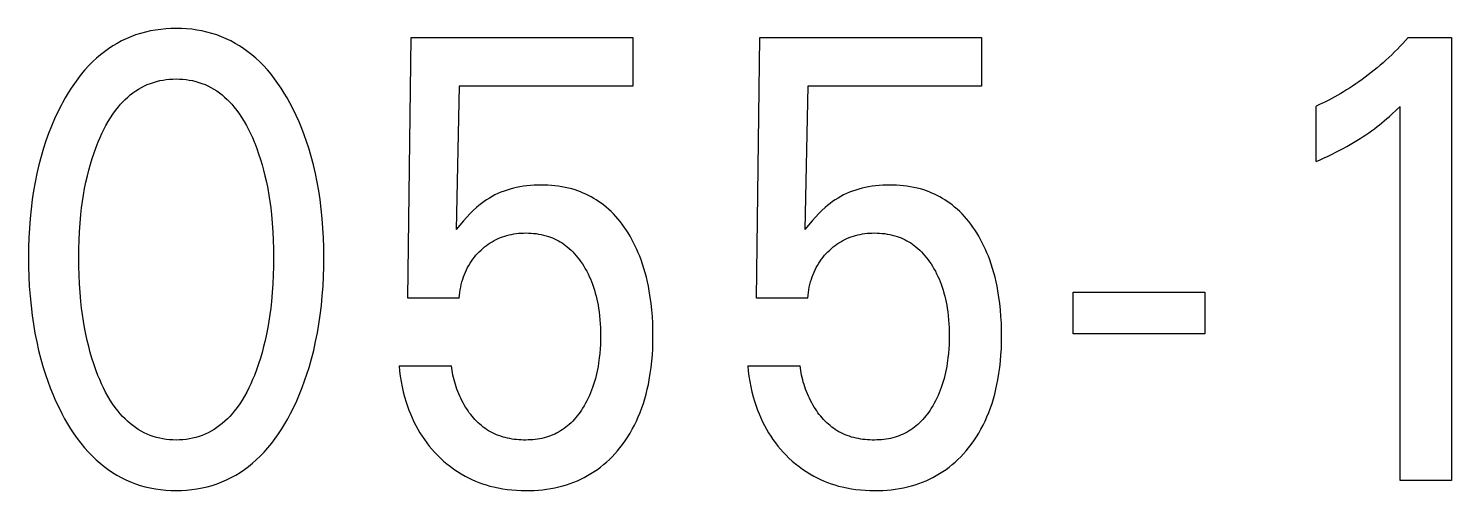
# Model space of a CAD drawing. Extents: x 0 to 420, y 0 to 297.
# Drawn here: x 166.85 to 172.28, y 190.96 to 192.73 of the extents above; entities that cross this region are included whole.
import ezdxf

# ---------------------------------------------------------------- set-up
doc = ezdxf.new("R2010")
doc.units = 0
doc.header["$LTSCALE"] = 23.1
doc.layers.add('10000_FRONT', color=7, linetype='CONTINUOUS')

msp = doc.modelspace()

# ---------------------------------------------------------------- linework, layer by layer
at = {"layer": '10000_FRONT', "color": 7, "linetype": 'CONTINUOUS'}
for p, q in [((167.2014, 192.6777), (167.1844, 192.6685)), ((167.2188, 192.6861), (167.2014, 192.6777)), ((167.2365, 192.6937), (167.2188, 192.6861)), ((167.2549, 192.7005), (167.2365, 192.6937)), ((167.2736, 192.7065), (167.2549, 192.7005)), ((167.2925, 192.7116), (167.2736, 192.7065)), ((167.3117, 192.7159), (167.2925, 192.7116)), ((167.331, 192.7193), (167.3117, 192.7159)), ((167.3505, 192.7219), (167.331, 192.7193)), ((167.3701, 192.7238), (167.3505, 192.7219)), ((167.3898, 192.7249), (167.3701, 192.7238)), ((167.4096, 192.7253), (167.3898, 192.7249)), ((167.4294, 192.7249), (167.4096, 192.7253)), ((167.4491, 192.7238), (167.4294, 192.7249)), ((167.4688, 192.722), (167.4491, 192.7238)), ((167.4883, 192.7193), (167.4688, 192.722)), ((167.5077, 192.7159), (167.4883, 192.7193)), ((167.5269, 192.7116), (167.5077, 192.7159)), ((167.5459, 192.7065), (167.5269, 192.7116)), ((167.5646, 192.7006), (167.5459, 192.7065)), ((167.5831, 192.6937), (167.5646, 192.7006)), ((167.6008, 192.6861), (167.5831, 192.6937)), ((167.6182, 192.6777), (167.6008, 192.6861)), ((167.6352, 192.6685), (167.6182, 192.6777)), ((168.2934, 191.6964), (168.3058, 192.6904)), ((168.3058, 192.6904), (169.1524, 192.6904)), ((169.1524, 192.6904), (169.1524, 192.5048)), ((169.6238, 191.6964), (169.6362, 192.6904)), ((169.6362, 192.6904), (170.4828, 192.6904)), ((170.4828, 192.6904), (170.4828, 192.5048)), ((172.1005, 192.6792), (172.0903, 192.6681)), ((172.1106, 192.6904), (172.1005, 192.6792)), ((172.1106, 192.6904), (172.2763, 192.6904)), ((172.2763, 192.6904), (172.2763, 191)), ((167.1207, 192.6246), (167.106, 192.6121)), ((167.136, 192.6366), (167.1207, 192.6246)), ((167.1517, 192.6479), (167.136, 192.6366)), ((167.1678, 192.6586), (167.1517, 192.6479)), ((167.1844, 192.6685), (167.1678, 192.6586)), ((167.6518, 192.6586), (167.6352, 192.6685)), ((167.6679, 192.6479), (167.6518, 192.6586)), ((167.6836, 192.6366), (167.6679, 192.6479)), ((167.6989, 192.6246), (167.6836, 192.6366)), ((167.7136, 192.6121), (167.6989, 192.6246)), ((172.048, 192.6252), (172.0371, 192.6149)), ((172.0588, 192.6357), (172.048, 192.6252)), ((172.0695, 192.6464), (172.0588, 192.6357)), ((172.08, 192.6572), (172.0695, 192.6464)), ((172.0903, 192.6681), (172.08, 192.6572)), ((167.0616, 192.5673), (167.0475, 192.5506)), ((167.0764, 192.5834), (167.0616, 192.5673)), ((167.0918, 192.5989), (167.0764, 192.5834)), ((167.106, 192.6121), (167.0918, 192.5989)), ((167.7278, 192.5989), (167.7136, 192.6121)), ((167.7432, 192.5834), (167.7278, 192.5989)), ((167.7579, 192.5673), (167.7432, 192.5834)), ((167.7719, 192.5506), (167.7579, 192.5673)), ((171.9811, 192.566), (171.9697, 192.5569)), ((171.9924, 192.5753), (171.9811, 192.566)), ((172.0035, 192.5847), (171.9924, 192.5753)), ((172.0148, 192.5946), (172.0035, 192.5847)), ((172.026, 192.6047), (172.0148, 192.5946)), ((172.0371, 192.6149), (172.026, 192.6047)), ((167.0212, 192.5156), (167.0089, 192.4975)), ((167.034, 192.5333), (167.0212, 192.5156)), ((167.0475, 192.5506), (167.034, 192.5333)), ((167.2881, 192.5059), (167.2995, 192.511)), ((167.2995, 192.511), (167.3111, 192.5156)), ((167.3111, 192.5156), (167.3229, 192.5196)), ((167.3229, 192.5196), (167.3349, 192.5231)), ((167.3349, 192.5231), (167.3471, 192.526)), ((167.3471, 192.526), (167.3594, 192.5284)), ((167.3594, 192.5284), (167.3719, 192.5302)), ((167.3719, 192.5302), (167.3844, 192.5315)), ((167.3844, 192.5315), (167.397, 192.5323)), ((167.397, 192.5323), (167.4096, 192.5325)), ((167.4096, 192.5325), (167.4222, 192.5323)), ((167.4222, 192.5323), (167.4347, 192.5315)), ((167.4347, 192.5315), (167.4473, 192.5302)), ((167.4473, 192.5302), (167.4597, 192.5284)), ((167.4597, 192.5284), (167.472, 192.526)), ((167.472, 192.526), (167.4842, 192.5231)), ((167.4842, 192.5231), (167.4962, 192.5196)), ((167.4962, 192.5196), (167.5081, 192.5156)), ((167.5081, 192.5156), (167.5197, 192.511)), ((167.5197, 192.511), (167.531, 192.5059)), ((167.7853, 192.5333), (167.7719, 192.5506)), ((167.7981, 192.5156), (167.7853, 192.5333)), ((167.8103, 192.4975), (167.7981, 192.5156)), ((171.911, 192.5137), (171.899, 192.5056)), ((171.923, 192.522), (171.911, 192.5137)), ((171.9349, 192.5305), (171.923, 192.522)), ((171.9466, 192.5391), (171.9349, 192.5305)), ((171.9582, 192.5479), (171.9466, 192.5391)), ((171.9697, 192.5569), (171.9582, 192.5479)), ((166.9861, 192.4601), (166.9754, 192.441)), ((166.9972, 192.479), (166.9861, 192.4601)), ((167.0089, 192.4975), (166.9972, 192.479)), ((167.2152, 192.4542), (167.2247, 192.463)), ((167.2247, 192.463), (167.2345, 192.4713)), ((167.2345, 192.4713), (167.2446, 192.4792)), ((167.2446, 192.4792), (167.255, 192.4867)), ((167.255, 192.4867), (167.2657, 192.4936)), ((167.2657, 192.4936), (167.2768, 192.5)), ((167.2768, 192.5), (167.2881, 192.5059)), ((167.531, 192.5059), (167.5424, 192.5)), ((167.5424, 192.5), (167.5534, 192.4936)), ((167.5534, 192.4936), (167.5641, 192.4867)), ((167.5641, 192.4867), (167.5746, 192.4792)), ((167.5746, 192.4792), (167.5847, 192.4713)), ((167.5847, 192.4713), (167.5945, 192.463)), ((167.5945, 192.463), (167.6039, 192.4542)), ((167.822, 192.4789), (167.8103, 192.4975)), ((167.8331, 192.4601), (167.822, 192.4789)), ((167.8437, 192.441), (167.8331, 192.4601)), ((168.4892, 192.5048), (168.4778, 191.9578)), ((169.1524, 192.5048), (168.4892, 192.5048)), ((169.8196, 192.5048), (169.8082, 191.9578)), ((170.4828, 192.5048), (169.8196, 192.5048)), ((171.8191, 192.4578), (171.8075, 192.4517)), ((171.8306, 192.4641), (171.8191, 192.4578)), ((171.842, 192.4705), (171.8306, 192.4641)), ((171.8533, 192.477), (171.842, 192.4705)), ((171.8645, 192.4837), (171.8533, 192.477)), ((171.8757, 192.4906), (171.8645, 192.4837)), ((171.8867, 192.4976), (171.8757, 192.4906)), ((171.899, 192.5056), (171.8867, 192.4976)), ((166.9581, 192.4071), (166.9455, 192.3801)), ((166.9716, 192.4337), (166.9581, 192.4071)), ((166.9754, 192.441), (166.9716, 192.4337)), ((167.1682, 192.3986), (167.1783, 192.4125)), ((167.1783, 192.4125), (167.189, 192.426)), ((167.189, 192.426), (167.1974, 192.4357)), ((167.1974, 192.4357), (167.2061, 192.4451)), ((167.2061, 192.4451), (167.2152, 192.4542)), ((167.6039, 192.4542), (167.613, 192.4451)), ((167.613, 192.4451), (167.6218, 192.4357)), ((167.6218, 192.4357), (167.6301, 192.426)), ((167.6301, 192.426), (167.6409, 192.4125)), ((167.6409, 192.4125), (167.6509, 192.3986)), ((167.8561, 192.4172), (167.8437, 192.441)), ((167.8677, 192.3931), (167.8561, 192.4172)), ((171.7722, 192.4344), (171.7603, 192.4289)), ((171.7603, 192.2169), (171.7603, 192.4289)), ((171.7841, 192.44), (171.7722, 192.4344)), ((171.7958, 192.4458), (171.7841, 192.44)), ((171.8075, 192.4517), (171.7958, 192.4458)), ((172.0491, 192.3983), (172.0649, 192.4129)), ((172.0649, 192.4129), (172.0805, 192.4277)), ((172.0805, 191), (172.0805, 192.4277)), ((166.9337, 192.3526), (166.9228, 192.3249)), ((166.9455, 192.3801), (166.9337, 192.3526)), ((167.1334, 192.3396), (167.1414, 192.3548)), ((167.1414, 192.3548), (167.1498, 192.3698)), ((167.1498, 192.3698), (167.1587, 192.3844)), ((167.1587, 192.3844), (167.1682, 192.3986)), ((167.6509, 192.3986), (167.6604, 192.3844)), ((167.6604, 192.3844), (167.6694, 192.3698)), ((167.6694, 192.3698), (167.6778, 192.3548)), ((167.6778, 192.3548), (167.6857, 192.3396)), ((167.8786, 192.3687), (167.8677, 192.3931)), ((167.8889, 192.344), (167.8786, 192.3687)), ((171.9819, 192.3426), (171.9924, 192.3506)), ((171.9924, 192.3506), (172.0016, 192.3578)), ((172.0016, 192.3578), (172.0107, 192.3651)), ((172.0107, 192.3651), (172.0197, 192.3726)), ((172.0197, 192.3726), (172.0296, 192.381)), ((172.0296, 192.381), (172.0394, 192.3896)), ((172.0394, 192.3896), (172.0491, 192.3983)), ((166.9127, 192.2969), (166.9035, 192.2685)), ((166.9228, 192.3249), (166.9127, 192.2969)), ((167.1039, 192.2716), (167.1122, 192.2928)), ((167.1122, 192.2928), (167.1189, 192.3086)), ((167.1189, 192.3086), (167.1259, 192.3242)), ((167.1259, 192.3242), (167.1334, 192.3396)), ((167.6857, 192.3396), (167.6932, 192.3242)), ((167.6932, 192.3242), (167.7003, 192.3086)), ((167.7003, 192.3086), (167.7069, 192.2928)), ((167.7069, 192.2928), (167.7092, 192.2871)), ((167.8985, 192.3191), (167.8889, 192.344)), ((167.9074, 192.2939), (167.8985, 192.3191)), ((167.9157, 192.2685), (167.9074, 192.2939)), ((171.9021, 192.2897), (171.9149, 192.2973)), ((171.9149, 192.2973), (171.9275, 192.3052)), ((171.9275, 192.3052), (171.9386, 192.3124)), ((171.9386, 192.3124), (171.9496, 192.3197)), ((171.9496, 192.3197), (171.9605, 192.3272)), ((171.9605, 192.3272), (171.9713, 192.3348)), ((171.9713, 192.3348), (171.9819, 192.3426)), ((166.9035, 192.2685), (166.894, 192.2364)), ((167.089, 192.2285), (167.0961, 192.2501)), ((167.0961, 192.2501), (167.1039, 192.2716)), ((167.7092, 192.2871), (167.7171, 192.2668)), ((167.7171, 192.2668), (167.7243, 192.2463)), ((167.7243, 192.2463), (167.7311, 192.2256)), ((167.9252, 192.2364), (167.9157, 192.2685)), ((171.7905, 192.2309), (171.8055, 192.2381)), ((171.8055, 192.2381), (171.8205, 192.2455)), ((171.8205, 192.2455), (171.8353, 192.253)), ((171.8353, 192.253), (171.8501, 192.2606)), ((171.8501, 192.2606), (171.8633, 192.2677)), ((171.8633, 192.2677), (171.8763, 192.2748)), ((171.8763, 192.2748), (171.8893, 192.2822)), ((171.8893, 192.2822), (171.9021, 192.2897)), ((166.8855, 192.2041), (166.8778, 192.1715)), ((166.894, 192.2364), (166.8855, 192.2041)), ((167.0707, 192.1628), (167.0763, 192.1848)), ((167.0763, 192.1848), (167.0824, 192.2068)), ((167.0824, 192.2068), (167.089, 192.2285)), ((167.7311, 192.2256), (167.7373, 192.2048)), ((167.7373, 192.2048), (167.7431, 192.1839)), ((167.7431, 192.1839), (167.7484, 192.1628)), ((167.9337, 192.2041), (167.9252, 192.2364)), ((167.9413, 192.1715), (167.9337, 192.2041)), ((171.7603, 192.2169), (171.7754, 192.2238)), ((171.7754, 192.2238), (171.7905, 192.2309)), ((166.8711, 192.1386), (166.8653, 192.1057)), ((166.8778, 192.1715), (166.8711, 192.1386)), ((167.0603, 192.114), (167.0652, 192.1385)), ((167.0652, 192.1385), (167.0707, 192.1628)), ((167.7484, 192.1628), (167.7539, 192.1385)), ((167.7539, 192.1385), (167.7588, 192.114)), ((167.948, 192.1386), (167.9413, 192.1715)), ((167.9538, 192.1057), (167.948, 192.1386)), ((166.8653, 192.1057), (166.8603, 192.0726)), ((167.0521, 192.0649), (167.0559, 192.0895)), ((167.0559, 192.0895), (167.0603, 192.114)), ((167.7588, 192.114), (167.7632, 192.0895)), ((167.7632, 192.0895), (167.767, 192.0649)), ((167.9588, 192.0726), (167.9538, 192.1057)), ((168.6048, 192.078), (168.5944, 192.0716)), ((168.6154, 192.084), (168.6048, 192.078)), ((168.6262, 192.0897), (168.6154, 192.084)), ((168.6375, 192.095), (168.6262, 192.0897)), ((168.6489, 192.0999), (168.6375, 192.095)), ((168.6606, 192.1044), (168.6489, 192.0999)), ((168.6724, 192.1085), (168.6606, 192.1044)), ((168.6843, 192.1121), (168.6724, 192.1085)), ((168.6963, 192.1154), (168.6843, 192.1121)), ((168.7084, 192.1182), (168.6963, 192.1154)), ((168.7216, 192.1208), (168.7084, 192.1182)), ((168.7349, 192.123), (168.7216, 192.1208)), ((168.7483, 192.1247), (168.7349, 192.123)), ((168.7617, 192.1261), (168.7483, 192.1247)), ((168.7751, 192.127), (168.7617, 192.1261)), ((168.7886, 192.1275), (168.7751, 192.127)), ((168.8021, 192.1277), (168.7886, 192.1275)), ((168.8153, 192.1275), (168.8021, 192.1277)), ((168.8284, 192.127), (168.8153, 192.1275)), ((168.8416, 192.1261), (168.8284, 192.127)), ((168.8547, 192.1249), (168.8416, 192.1261)), ((168.8677, 192.1232), (168.8547, 192.1249)), ((168.8807, 192.1212), (168.8677, 192.1232)), ((168.8936, 192.1187), (168.8807, 192.1212)), ((168.9064, 192.1158), (168.8936, 192.1187)), ((168.9191, 192.1125), (168.9064, 192.1158)), ((168.9317, 192.1087), (168.9191, 192.1125)), ((168.9422, 192.1051), (168.9317, 192.1087)), ((168.9527, 192.1012), (168.9422, 192.1051)), ((168.963, 192.0969), (168.9527, 192.1012)), ((168.9732, 192.0924), (168.963, 192.0969)), ((168.9832, 192.0875), (168.9732, 192.0924)), ((168.9931, 192.0823), (168.9832, 192.0875)), ((169.0028, 192.0767), (168.9931, 192.0823)), ((169.0124, 192.0709), (169.0028, 192.0767)), ((169.9352, 192.078), (169.9248, 192.0716)), ((169.9458, 192.084), (169.9352, 192.078)), ((169.9566, 192.0897), (169.9458, 192.084)), ((169.9679, 192.095), (169.9566, 192.0897)), ((169.9794, 192.0999), (169.9679, 192.095)), ((169.991, 192.1044), (169.9794, 192.0999)), ((170.0028, 192.1085), (169.991, 192.1044)), ((170.0147, 192.1121), (170.0028, 192.1085)), ((170.0267, 192.1154), (170.0147, 192.1121)), ((170.0388, 192.1182), (170.0267, 192.1154)), ((170.0521, 192.1208), (170.0388, 192.1182)), ((170.0653, 192.123), (170.0521, 192.1208)), ((170.0787, 192.1247), (170.0653, 192.123)), ((170.0921, 192.1261), (170.0787, 192.1247)), ((170.1056, 192.127), (170.0921, 192.1261)), ((170.119, 192.1275), (170.1056, 192.127)), ((170.1326, 192.1277), (170.119, 192.1275)), ((170.1457, 192.1275), (170.1326, 192.1277)), ((170.1589, 192.127), (170.1457, 192.1275)), ((170.172, 192.1261), (170.1589, 192.127)), ((170.1851, 192.1249), (170.172, 192.1261)), ((170.1981, 192.1232), (170.1851, 192.1249)), ((170.2111, 192.1212), (170.1981, 192.1232)), ((170.224, 192.1187), (170.2111, 192.1212)), ((170.2368, 192.1158), (170.224, 192.1187)), ((170.2495, 192.1125), (170.2368, 192.1158)), ((170.2621, 192.1087), (170.2495, 192.1125)), ((170.2726, 192.1051), (170.2621, 192.1087)), ((170.2831, 192.1012), (170.2726, 192.1051)), ((170.2934, 192.0969), (170.2831, 192.1012)), ((170.3036, 192.0924), (170.2934, 192.0969)), ((170.3137, 192.0875), (170.3036, 192.0924)), ((170.3235, 192.0823), (170.3137, 192.0875)), ((170.3333, 192.0767), (170.3235, 192.0823)), ((170.3428, 192.0709), (170.3333, 192.0767)), ((166.8557, 192.0361), (166.8521, 191.9996)), ((166.8603, 192.0726), (166.8557, 192.0361)), ((167.0459, 192.0154), (167.0487, 192.0402)), ((167.0487, 192.0402), (167.0521, 192.0649)), ((167.767, 192.0649), (167.7704, 192.0402)), ((167.7704, 192.0402), (167.7733, 192.0154)), ((167.9634, 192.0361), (167.9588, 192.0726)), ((167.967, 191.9996), (167.9634, 192.0361)), ((168.5434, 192.031), (168.5317, 192.0194)), ((168.5555, 192.0422), (168.5434, 192.031)), ((168.5648, 192.05), (168.5555, 192.0422)), ((168.5744, 192.0576), (168.5648, 192.05)), ((168.5843, 192.0647), (168.5744, 192.0576)), ((168.5944, 192.0716), (168.5843, 192.0647)), ((169.0217, 192.0648), (169.0124, 192.0709)), ((169.0309, 192.0584), (169.0217, 192.0648)), ((169.0398, 192.0517), (169.0309, 192.0584)), ((169.0498, 192.0436), (169.0398, 192.0517)), ((169.0595, 192.0351), (169.0498, 192.0436)), ((169.069, 192.0263), (169.0595, 192.0351)), ((169.0781, 192.0171), (169.069, 192.0263)), ((169.8738, 192.031), (169.8621, 192.0194)), ((169.886, 192.0422), (169.8738, 192.031)), ((169.8953, 192.05), (169.886, 192.0422)), ((169.9048, 192.0576), (169.8953, 192.05)), ((169.9147, 192.0647), (169.9048, 192.0576)), ((169.9248, 192.0716), (169.9147, 192.0647)), ((170.3521, 192.0648), (170.3428, 192.0709)), ((170.3613, 192.0584), (170.3521, 192.0648)), ((170.3702, 192.0517), (170.3613, 192.0584)), ((170.3802, 192.0436), (170.3702, 192.0517)), ((170.39, 192.0351), (170.3802, 192.0436)), ((170.3994, 192.0263), (170.39, 192.0351)), ((170.4085, 192.0171), (170.3994, 192.0263)), ((166.8521, 191.9996), (166.8493, 191.963)), ((167.0405, 191.9496), (167.0428, 191.9825)), ((167.0428, 191.9825), (167.0459, 192.0154)), ((167.7733, 192.0154), (167.7763, 191.9825)), ((167.7763, 191.9825), (167.7787, 191.9496)), ((167.9698, 191.963), (167.967, 191.9996)), ((168.4916, 191.9747), (168.4778, 191.9578)), ((168.5058, 191.9913), (168.4916, 191.9747)), ((168.5186, 192.0055), (168.5058, 191.9913)), ((168.5317, 192.0194), (168.5186, 192.0055)), ((169.0869, 192.0077), (169.0781, 192.0171)), ((169.0954, 191.998), (169.0869, 192.0077)), ((169.1036, 191.988), (169.0954, 191.998)), ((169.1115, 191.9777), (169.1036, 191.988)), ((169.1192, 191.9673), (169.1115, 191.9777)), ((169.1265, 191.9566), (169.1192, 191.9673)), ((169.8221, 191.9747), (169.8082, 191.9578)), ((169.8362, 191.9913), (169.8221, 191.9747)), ((169.849, 192.0055), (169.8362, 191.9913)), ((169.8621, 192.0194), (169.849, 192.0055)), ((170.4173, 192.0077), (170.4085, 192.0171)), ((170.4258, 191.998), (170.4173, 192.0077)), ((170.434, 191.988), (170.4258, 191.998)), ((170.442, 191.9777), (170.434, 191.988)), ((170.4496, 191.9673), (170.442, 191.9777)), ((170.4569, 191.9566), (170.4496, 191.9673)), ((166.8474, 191.9264), (166.8463, 191.8897)), ((166.8493, 191.963), (166.8474, 191.9264)), ((167.0379, 191.8836), (167.0388, 191.9166)), ((167.0388, 191.9166), (167.0405, 191.9496)), ((167.7787, 191.9496), (167.7803, 191.9166)), ((167.7803, 191.9166), (167.7812, 191.8836)), ((167.9717, 191.9264), (167.9698, 191.963)), ((167.9728, 191.8897), (167.9717, 191.9264)), ((168.6153, 191.9113), (168.623, 191.9157)), ((168.623, 191.9157), (168.6308, 191.9197)), ((168.6308, 191.9197), (168.6387, 191.9234)), ((168.6387, 191.9234), (168.6467, 191.9268)), ((168.6467, 191.9268), (168.6549, 191.9299)), ((168.6549, 191.9299), (168.6632, 191.9327)), ((168.6632, 191.9327), (168.6715, 191.9352)), ((168.6715, 191.9352), (168.68, 191.9373)), ((168.68, 191.9373), (168.689, 191.9393)), ((168.689, 191.9393), (168.6981, 191.941)), ((168.6981, 191.941), (168.7072, 191.9423)), ((168.7072, 191.9423), (168.7164, 191.9433)), ((168.7164, 191.9433), (168.7256, 191.944)), ((168.7256, 191.944), (168.7349, 191.9444)), ((168.7349, 191.9444), (168.7441, 191.9446)), ((168.7441, 191.9446), (168.7538, 191.9444)), ((168.7538, 191.9444), (168.7636, 191.944)), ((168.7636, 191.944), (168.7733, 191.9432)), ((168.7733, 191.9432), (168.7829, 191.9422)), ((168.7829, 191.9422), (168.7926, 191.9407)), ((168.7926, 191.9407), (168.8021, 191.939)), ((168.8021, 191.939), (168.8116, 191.9368)), ((168.8116, 191.9368), (168.821, 191.9343)), ((168.821, 191.9343), (168.8302, 191.9315)), ((168.8302, 191.9315), (168.838, 191.9287)), ((168.838, 191.9287), (168.8456, 191.9257)), ((168.8456, 191.9257), (168.8532, 191.9224)), ((168.8532, 191.9224), (168.8606, 191.9188)), ((168.8606, 191.9188), (168.8679, 191.915)), ((168.8679, 191.915), (168.8751, 191.9109)), ((169.1342, 191.9447), (169.1265, 191.9566)), ((169.1415, 191.9325), (169.1342, 191.9447)), ((169.1485, 191.9201), (169.1415, 191.9325)), ((169.1552, 191.9076), (169.1485, 191.9201)), ((169.9458, 191.9113), (169.9534, 191.9157)), ((169.9534, 191.9157), (169.9612, 191.9197)), ((169.9612, 191.9197), (169.9691, 191.9234)), ((169.9691, 191.9234), (169.9771, 191.9268)), ((169.9771, 191.9268), (169.9853, 191.9299)), ((169.9853, 191.9299), (169.9936, 191.9327)), ((169.9936, 191.9327), (170.002, 191.9352)), ((170.002, 191.9352), (170.0104, 191.9373)), ((170.0104, 191.9373), (170.0194, 191.9393)), ((170.0194, 191.9393), (170.0285, 191.941)), ((170.0285, 191.941), (170.0376, 191.9423)), ((170.0376, 191.9423), (170.0468, 191.9433)), ((170.0468, 191.9433), (170.056, 191.944)), ((170.056, 191.944), (170.0653, 191.9444)), ((170.0653, 191.9444), (170.0745, 191.9446)), ((170.0745, 191.9446), (170.0843, 191.9444)), ((170.0843, 191.9444), (170.094, 191.944)), ((170.094, 191.944), (170.1037, 191.9432)), ((170.1037, 191.9432), (170.1133, 191.9422)), ((170.1133, 191.9422), (170.123, 191.9407)), ((170.123, 191.9407), (170.1325, 191.939)), ((170.1325, 191.939), (170.142, 191.9368)), ((170.142, 191.9368), (170.1514, 191.9343)), ((170.1514, 191.9343), (170.1606, 191.9315)), ((170.1606, 191.9315), (170.1684, 191.9287)), ((170.1684, 191.9287), (170.1761, 191.9257)), ((170.1761, 191.9257), (170.1836, 191.9224)), ((170.1836, 191.9224), (170.191, 191.9188)), ((170.191, 191.9188), (170.1983, 191.915)), ((170.1983, 191.915), (170.2055, 191.9109)), ((170.4646, 191.9447), (170.4569, 191.9566)), ((170.4719, 191.9325), (170.4646, 191.9447)), ((170.4789, 191.9201), (170.4719, 191.9325)), ((170.4856, 191.9076), (170.4789, 191.9201)), ((166.8463, 191.8897), (166.8459, 191.853)), ((167.0376, 191.8506), (167.0379, 191.8836)), ((167.7812, 191.8836), (167.7815, 191.8506)), ((167.9732, 191.853), (167.9728, 191.8897)), ((168.5475, 191.8521), (168.5535, 191.8593)), ((168.5535, 191.8593), (168.5598, 191.8662)), ((168.5598, 191.8662), (168.5664, 191.873)), ((168.5664, 191.873), (168.5732, 191.8795)), ((168.5732, 191.8795), (168.5797, 191.8854)), ((168.5797, 191.8854), (168.5865, 191.8911)), ((168.5865, 191.8911), (168.5934, 191.8965)), ((168.5934, 191.8965), (168.6005, 191.9017)), ((168.6005, 191.9017), (168.6079, 191.9067)), ((168.6079, 191.9067), (168.6153, 191.9113)), ((168.8751, 191.9109), (168.8821, 191.9066)), ((168.8821, 191.9066), (168.8889, 191.902)), ((168.8889, 191.902), (168.8956, 191.8972)), ((168.8956, 191.8972), (168.9021, 191.8921)), ((168.9021, 191.8921), (168.9095, 191.8858)), ((168.9095, 191.8858), (168.9166, 191.8792)), ((168.9166, 191.8792), (168.9235, 191.8724)), ((168.9235, 191.8724), (168.9302, 191.8653)), ((168.9302, 191.8653), (168.9365, 191.8579)), ((168.9365, 191.8579), (168.9427, 191.8503)), ((169.1615, 191.8948), (169.1552, 191.9076)), ((169.1674, 191.8819), (169.1615, 191.8948)), ((169.1731, 191.8689), (169.1674, 191.8819)), ((169.1784, 191.8557), (169.1731, 191.8689)), ((169.8779, 191.8521), (169.884, 191.8593)), ((169.884, 191.8593), (169.8902, 191.8662)), ((169.8902, 191.8662), (169.8968, 191.873)), ((169.8968, 191.873), (169.9036, 191.8795)), ((169.9036, 191.8795), (169.9101, 191.8854)), ((169.9101, 191.8854), (169.9169, 191.8911)), ((169.9169, 191.8911), (169.9238, 191.8965)), ((169.9238, 191.8965), (169.931, 191.9017)), ((169.931, 191.9017), (169.9383, 191.9067)), ((169.9383, 191.9067), (169.9458, 191.9113)), ((170.2055, 191.9109), (170.2125, 191.9066)), ((170.2125, 191.9066), (170.2193, 191.902)), ((170.2193, 191.902), (170.226, 191.8972)), ((170.226, 191.8972), (170.2325, 191.8921)), ((170.2325, 191.8921), (170.2399, 191.8858)), ((170.2399, 191.8858), (170.2471, 191.8792)), ((170.2471, 191.8792), (170.2539, 191.8724)), ((170.2539, 191.8724), (170.2606, 191.8653)), ((170.2606, 191.8653), (170.267, 191.8579)), ((170.267, 191.8579), (170.2731, 191.8503)), ((170.4919, 191.8948), (170.4856, 191.9076)), ((170.4979, 191.8819), (170.4919, 191.8948)), ((170.5035, 191.8689), (170.4979, 191.8819)), ((170.5088, 191.8557), (170.5035, 191.8689)), ((166.8459, 191.853), (166.8462, 191.8157)), ((166.8462, 191.8157), (166.8473, 191.7784)), ((167.0379, 191.8171), (167.0376, 191.8506)), ((167.0388, 191.7836), (167.0379, 191.8171)), ((167.7813, 191.8171), (167.7803, 191.7836)), ((167.7815, 191.8506), (167.7813, 191.8171)), ((167.9718, 191.7786), (167.9729, 191.8158)), ((167.9729, 191.8158), (167.9732, 191.853)), ((168.5133, 191.7952), (168.5172, 191.804)), ((168.5172, 191.804), (168.5215, 191.8125)), ((168.5215, 191.8125), (168.5262, 191.821)), ((168.5262, 191.821), (168.5311, 191.8292)), ((168.5311, 191.8292), (168.5363, 191.837)), ((168.5363, 191.837), (168.5418, 191.8446)), ((168.5418, 191.8446), (168.5475, 191.8521)), ((168.9427, 191.8503), (168.9486, 191.8426)), ((168.9486, 191.8426), (168.9542, 191.8346)), ((168.9542, 191.8346), (168.9596, 191.8265)), ((168.9596, 191.8265), (168.9654, 191.8173)), ((168.9654, 191.8173), (168.9709, 191.808)), ((168.9709, 191.808), (168.9762, 191.7984)), ((169.1834, 191.8424), (169.1784, 191.8557)), ((169.1892, 191.8259), (169.1834, 191.8424)), ((169.1945, 191.8093), (169.1892, 191.8259)), ((169.1994, 191.7925), (169.1945, 191.8093)), ((169.8437, 191.7952), (169.8477, 191.804)), ((169.8477, 191.804), (169.852, 191.8125)), ((169.852, 191.8125), (169.8566, 191.821)), ((169.8566, 191.821), (169.8615, 191.8292)), ((169.8615, 191.8292), (169.8667, 191.837)), ((169.8667, 191.837), (169.8722, 191.8446)), ((169.8722, 191.8446), (169.8779, 191.8521)), ((170.2731, 191.8503), (170.279, 191.8426)), ((170.279, 191.8426), (170.2846, 191.8346)), ((170.2846, 191.8346), (170.29, 191.8265)), ((170.29, 191.8265), (170.2958, 191.8173)), ((170.2958, 191.8173), (170.3013, 191.808)), ((170.3013, 191.808), (170.3066, 191.7984)), ((170.5139, 191.8424), (170.5088, 191.8557)), ((170.5196, 191.8259), (170.5139, 191.8424)), ((170.5249, 191.8093), (170.5196, 191.8259)), ((170.5298, 191.7925), (170.5249, 191.8093)), ((166.8473, 191.7784), (166.8492, 191.7411)), ((167.0404, 191.7502), (167.0388, 191.7836)), ((167.0427, 191.7168), (167.0404, 191.7502)), ((167.7787, 191.7502), (167.7764, 191.7168)), ((167.7803, 191.7836), (167.7787, 191.7502)), ((167.9699, 191.7414), (167.9718, 191.7786)), ((168.4975, 191.7479), (168.5002, 191.7581)), ((168.5002, 191.7581), (168.5032, 191.7681)), ((168.5032, 191.7681), (168.5062, 191.7773)), ((168.5062, 191.7773), (168.5096, 191.7863)), ((168.5096, 191.7863), (168.5133, 191.7952)), ((168.9762, 191.7984), (168.9811, 191.7888)), ((168.9811, 191.7888), (168.9858, 191.779)), ((168.9858, 191.779), (168.9902, 191.7691)), ((168.9902, 191.7691), (168.9943, 191.7591)), ((168.9943, 191.7591), (168.9982, 191.749)), ((168.9982, 191.749), (169.0021, 191.7379)), ((169.2038, 191.7756), (169.1994, 191.7925)), ((169.2079, 191.7586), (169.2038, 191.7756)), ((169.2115, 191.7415), (169.2079, 191.7586)), ((169.8279, 191.7479), (169.8306, 191.7581)), ((169.8306, 191.7581), (169.8336, 191.7681)), ((169.8336, 191.7681), (169.8366, 191.7773)), ((169.8366, 191.7773), (169.84, 191.7863)), ((169.84, 191.7863), (169.8437, 191.7952)), ((170.3066, 191.7984), (170.3115, 191.7888)), ((170.3115, 191.7888), (170.3162, 191.779)), ((170.3162, 191.779), (170.3206, 191.7691)), ((170.3206, 191.7691), (170.3247, 191.7591)), ((170.3247, 191.7591), (170.3286, 191.749)), ((170.3286, 191.749), (170.3325, 191.7379)), ((170.5342, 191.7756), (170.5298, 191.7925)), ((170.5383, 191.7586), (170.5342, 191.7756)), ((170.5419, 191.7415), (170.5383, 191.7586)), ((166.8492, 191.7411), (166.852, 191.7039)), ((166.852, 191.7039), (166.8556, 191.6668)), ((167.0458, 191.6834), (167.0427, 191.7168)), ((167.7764, 191.7168), (167.7734, 191.6834)), ((167.9636, 191.6672), (167.9672, 191.7043)), ((167.9672, 191.7043), (167.9699, 191.7414)), ((168.4892, 191.6964), (168.2934, 191.6964)), ((168.4892, 191.6964), (168.4902, 191.7067)), ((168.4902, 191.7067), (168.4916, 191.7171)), ((168.4916, 191.7171), (168.4932, 191.7274)), ((168.4932, 191.7274), (168.4952, 191.7377)), ((168.4952, 191.7377), (168.4975, 191.7479)), ((169.0021, 191.7379), (169.0057, 191.7267)), ((169.0057, 191.7267), (169.009, 191.7154)), ((169.009, 191.7154), (169.012, 191.704)), ((169.012, 191.704), (169.0147, 191.6925)), ((169.2147, 191.7243), (169.2115, 191.7415)), ((169.2176, 191.7071), (169.2147, 191.7243)), ((169.222, 191.676), (169.2176, 191.7071)), ((169.8196, 191.6964), (169.6238, 191.6964)), ((169.8196, 191.6964), (169.8207, 191.7067)), ((169.8207, 191.7067), (169.822, 191.7171)), ((169.822, 191.7171), (169.8236, 191.7274)), ((169.8236, 191.7274), (169.8256, 191.7377)), ((169.8256, 191.7377), (169.8279, 191.7479)), ((170.3325, 191.7379), (170.3361, 191.7267)), ((170.3361, 191.7267), (170.3394, 191.7154)), ((170.3394, 191.7154), (170.3424, 191.704)), ((170.3424, 191.704), (170.3451, 191.6925)), ((170.5452, 191.7243), (170.5419, 191.7415)), ((170.548, 191.7071), (170.5452, 191.7243)), ((170.5524, 191.676), (170.548, 191.7071)), ((170.832, 191.559), (170.832, 191.7193)), ((170.832, 191.7193), (171.3355, 191.7193)), ((171.3355, 191.7193), (171.3355, 191.559)), ((166.8556, 191.6668), (166.8601, 191.6297)), ((167.0486, 191.6582), (167.0458, 191.6834)), ((167.0519, 191.6331), (167.0486, 191.6582)), ((167.7705, 191.6582), (167.7672, 191.6331)), ((167.7734, 191.6834), (167.7705, 191.6582)), ((167.9591, 191.6303), (167.9636, 191.6672)), ((169.0147, 191.6925), (169.0172, 191.681)), ((169.0172, 191.681), (169.0194, 191.6694)), ((169.0194, 191.6694), (169.0213, 191.6578)), ((169.0213, 191.6578), (169.0235, 191.643)), ((169.0235, 191.643), (169.0253, 191.628)), ((169.2246, 191.651), (169.222, 191.676)), ((169.2266, 191.626), (169.2246, 191.651)), ((170.3451, 191.6925), (170.3476, 191.681)), ((170.3476, 191.681), (170.3498, 191.6694)), ((170.3498, 191.6694), (170.3518, 191.6578)), ((170.3518, 191.6578), (170.3539, 191.643)), ((170.3539, 191.643), (170.3557, 191.628)), ((170.555, 191.651), (170.5524, 191.676)), ((170.557, 191.626), (170.555, 191.651)), ((166.8601, 191.6297), (166.865, 191.5961)), ((166.865, 191.5961), (166.8707, 191.5626)), ((167.0557, 191.6081), (167.0519, 191.6331)), ((167.06, 191.5832), (167.0557, 191.6081)), ((167.7634, 191.6081), (167.7591, 191.5832)), ((167.7672, 191.6331), (167.7634, 191.6081)), ((167.9484, 191.5631), (167.9541, 191.5966)), ((167.9541, 191.5966), (167.9591, 191.6303)), ((169.0253, 191.628), (169.0267, 191.6131)), ((169.0267, 191.6131), (169.0277, 191.5981)), ((169.0277, 191.5981), (169.0285, 191.5831)), ((169.228, 191.6009), (169.2266, 191.626)), ((169.2288, 191.5757), (169.228, 191.6009)), ((170.3557, 191.628), (170.3571, 191.6131)), ((170.3571, 191.6131), (170.3581, 191.5981)), ((170.3581, 191.5981), (170.3589, 191.5831)), ((170.5584, 191.6009), (170.557, 191.626)), ((170.5592, 191.5757), (170.5584, 191.6009)), ((166.8707, 191.5626), (166.8773, 191.5292)), ((167.0649, 191.5583), (167.06, 191.5832)), ((167.0703, 191.5336), (167.0649, 191.5583)), ((167.0757, 191.5112), (167.0703, 191.5336)), ((167.7488, 191.5336), (167.7434, 191.5112)), ((167.7543, 191.5583), (167.7488, 191.5336)), ((167.7591, 191.5832), (167.7543, 191.5583)), ((167.9418, 191.5298), (167.9484, 191.5631)), ((169.0289, 191.536), (169.0284, 191.5191)), ((169.0285, 191.5831), (169.0289, 191.568)), ((169.0289, 191.568), (169.0291, 191.553)), ((169.0291, 191.553), (169.0289, 191.536)), ((169.229, 191.5506), (169.2288, 191.5757)), ((169.2288, 191.5267), (169.229, 191.5506)), ((170.3593, 191.536), (170.3588, 191.5191)), ((170.3589, 191.5831), (170.3593, 191.568)), ((170.3593, 191.568), (170.3595, 191.553)), ((170.3595, 191.553), (170.3593, 191.536)), ((170.5594, 191.5506), (170.5592, 191.5757)), ((170.5592, 191.5267), (170.5594, 191.5506)), ((171.3355, 191.559), (170.832, 191.559)), ((166.8773, 191.5292), (166.8848, 191.4961)), ((166.8848, 191.4961), (166.8932, 191.4632)), ((167.0817, 191.4888), (167.0757, 191.5112)), ((167.0882, 191.4667), (167.0817, 191.4888)), ((167.7374, 191.4888), (167.7309, 191.4667)), ((167.7434, 191.5112), (167.7374, 191.4888)), ((167.9259, 191.4637), (167.9343, 191.4966)), ((167.9343, 191.4966), (167.9418, 191.5298)), ((169.0261, 191.4852), (169.0243, 191.4683)), ((169.0274, 191.5021), (169.0261, 191.4852)), ((169.0284, 191.5191), (169.0274, 191.5021)), ((169.2247, 191.4552), (169.2266, 191.479)), ((169.2266, 191.479), (169.228, 191.5029)), ((169.228, 191.5029), (169.2288, 191.5267)), ((170.3565, 191.4852), (170.3547, 191.4683)), ((170.3578, 191.5021), (170.3565, 191.4852)), ((170.3588, 191.5191), (170.3578, 191.5021)), ((170.5551, 191.4552), (170.557, 191.479)), ((170.557, 191.479), (170.5584, 191.5029)), ((170.5584, 191.5029), (170.5592, 191.5267)), ((166.8932, 191.4632), (166.9025, 191.4305)), ((166.9025, 191.4305), (166.9107, 191.4048)), ((167.0953, 191.4447), (167.0882, 191.4667)), ((167.1029, 191.4228), (167.0953, 191.4447)), ((167.1112, 191.4012), (167.1029, 191.4228)), ((167.7162, 191.4228), (167.708, 191.4012)), ((167.7238, 191.4447), (167.7162, 191.4228)), ((167.7309, 191.4667), (167.7238, 191.4447)), ((167.9084, 191.4052), (167.9166, 191.4311)), ((167.9166, 191.4311), (167.9259, 191.4637)), ((168.2602, 191.4373), (168.2623, 191.4174)), ((168.2602, 191.4373), (168.4602, 191.4373)), ((168.4612, 191.4287), (168.4602, 191.4373)), ((168.4625, 191.4199), (168.4612, 191.4287)), ((169.0174, 191.4238), (169.0149, 191.4121)), ((169.0195, 191.4355), (169.0174, 191.4238)), ((169.0215, 191.4473), (169.0195, 191.4355)), ((169.0243, 191.4683), (169.0215, 191.4473)), ((169.2189, 191.4079), (169.2221, 191.4315)), ((169.2221, 191.4315), (169.2247, 191.4552)), ((169.5907, 191.4373), (169.5927, 191.4174)), ((169.5907, 191.4373), (169.7906, 191.4373)), ((169.7917, 191.4287), (169.7906, 191.4373)), ((169.7929, 191.4199), (169.7917, 191.4287)), ((170.3478, 191.4238), (170.3453, 191.4121)), ((170.3499, 191.4355), (170.3478, 191.4238)), ((170.3519, 191.4473), (170.3499, 191.4355)), ((170.3547, 191.4683), (170.3519, 191.4473)), ((170.5493, 191.4079), (170.5525, 191.4315)), ((170.5525, 191.4315), (170.5551, 191.4552)), ((166.9107, 191.4048), (166.9194, 191.3792)), ((166.9194, 191.3792), (166.9289, 191.3539)), ((167.1178, 191.385), (167.1112, 191.4012)), ((167.1248, 191.3689), (167.1178, 191.385)), ((167.1323, 191.353), (167.1248, 191.3689)), ((167.6943, 191.3689), (167.6868, 191.353)), ((167.7013, 191.385), (167.6943, 191.3689)), ((167.708, 191.4012), (167.7013, 191.385)), ((167.8903, 191.3543), (167.8997, 191.3796)), ((167.8997, 191.3796), (167.9084, 191.4052)), ((168.2623, 191.4174), (168.2649, 191.3975)), ((168.2649, 191.3975), (168.2681, 191.3777)), ((168.2681, 191.3777), (168.2718, 191.3579)), ((168.464, 191.4111), (168.4625, 191.4199)), ((168.4657, 191.4022), (168.464, 191.4111)), ((168.4677, 191.3933), (168.4657, 191.4022)), ((168.4699, 191.3843), (168.4677, 191.3933)), ((168.4723, 191.3754), (168.4699, 191.3843)), ((168.475, 191.3664), (168.4723, 191.3754)), ((169.006, 191.3775), (169.0025, 191.3662)), ((169.0093, 191.389), (169.006, 191.3775)), ((169.0122, 191.4005), (169.0093, 191.389)), ((169.0149, 191.4121), (169.0122, 191.4005)), ((169.2114, 191.3661), (169.215, 191.3843)), ((169.215, 191.3843), (169.2189, 191.4079)), ((169.5927, 191.4174), (169.5953, 191.3975)), ((169.5953, 191.3975), (169.5985, 191.3777)), ((169.5985, 191.3777), (169.6022, 191.3579)), ((169.7944, 191.4111), (169.7929, 191.4199)), ((169.7961, 191.4022), (169.7944, 191.4111)), ((169.7981, 191.3933), (169.7961, 191.4022)), ((169.8003, 191.3843), (169.7981, 191.3933)), ((169.8027, 191.3754), (169.8003, 191.3843)), ((169.8054, 191.3664), (169.8027, 191.3754)), ((170.3364, 191.3775), (170.3329, 191.3662)), ((170.3397, 191.389), (170.3364, 191.3775)), ((170.3427, 191.4005), (170.3397, 191.389)), ((170.3453, 191.4121), (170.3427, 191.4005)), ((170.5418, 191.3661), (170.5454, 191.3843)), ((170.5454, 191.3843), (170.5493, 191.4079)), ((166.9289, 191.3539), (166.9389, 191.3289)), ((166.9389, 191.3289), (166.9497, 191.3041)), ((167.1402, 191.3374), (167.1323, 191.353)), ((167.1487, 191.322), (167.1402, 191.3374)), ((167.1576, 191.3069), (167.1487, 191.322)), ((167.6705, 191.322), (167.6615, 191.3069)), ((167.6789, 191.3374), (167.6705, 191.322)), ((167.6868, 191.353), (167.6789, 191.3374)), ((167.8694, 191.3043), (167.8802, 191.3291)), ((167.8802, 191.3291), (167.8903, 191.3543)), ((168.2718, 191.3579), (168.2762, 191.3381)), ((168.2762, 191.3381), (168.2813, 191.3186)), ((168.2813, 191.3186), (168.287, 191.2992)), ((168.4778, 191.3575), (168.475, 191.3664)), ((168.4809, 191.3486), (168.4778, 191.3575)), ((168.4843, 191.3397), (168.4809, 191.3486)), ((168.4878, 191.3309), (168.4843, 191.3397)), ((168.4916, 191.3222), (168.4878, 191.3309)), ((168.4956, 191.3135), (168.4916, 191.3222)), ((168.9819, 191.3144), (168.977, 191.3045)), ((168.9865, 191.3243), (168.9819, 191.3144)), ((168.9908, 191.3344), (168.9865, 191.3243)), ((168.9949, 191.3446), (168.9908, 191.3344)), ((168.9987, 191.3549), (168.9949, 191.3446)), ((169.0025, 191.3662), (168.9987, 191.3549)), ((169.198, 191.312), (169.2029, 191.3299)), ((169.2029, 191.3299), (169.2074, 191.348)), ((169.2074, 191.348), (169.2114, 191.3661)), ((169.6022, 191.3579), (169.6067, 191.3381)), ((169.6067, 191.3381), (169.6117, 191.3186)), ((169.6117, 191.3186), (169.6174, 191.2992)), ((169.8082, 191.3575), (169.8054, 191.3664)), ((169.8114, 191.3486), (169.8082, 191.3575)), ((169.8147, 191.3397), (169.8114, 191.3486)), ((169.8182, 191.3309), (169.8147, 191.3397)), ((169.822, 191.3222), (169.8182, 191.3309)), ((169.826, 191.3135), (169.822, 191.3222)), ((170.3123, 191.3144), (170.3074, 191.3045)), ((170.3169, 191.3243), (170.3123, 191.3144)), ((170.3212, 191.3344), (170.3169, 191.3243)), ((170.3253, 191.3446), (170.3212, 191.3344)), ((170.3291, 191.3549), (170.3253, 191.3446)), ((170.3329, 191.3662), (170.3291, 191.3549)), ((170.5284, 191.312), (170.5333, 191.3299)), ((170.5333, 191.3299), (170.5378, 191.348)), ((170.5378, 191.348), (170.5418, 191.3661)), ((166.9497, 191.3041), (166.9612, 191.2796)), ((166.9612, 191.2796), (166.9733, 191.2554)), ((167.1672, 191.2922), (167.1576, 191.3069)), ((167.1773, 191.2779), (167.1672, 191.2922)), ((167.1881, 191.264), (167.1773, 191.2779)), ((167.1964, 191.254), (167.1881, 191.264)), ((167.6311, 191.264), (167.6227, 191.254)), ((167.6418, 191.2779), (167.6311, 191.264)), ((167.652, 191.2922), (167.6418, 191.2779)), ((167.6615, 191.3069), (167.652, 191.2922)), ((167.8458, 191.2554), (167.858, 191.2797)), ((167.858, 191.2797), (167.8694, 191.3043)), ((168.287, 191.2992), (168.292, 191.2839)), ((168.292, 191.2839), (168.2974, 191.2687)), ((168.2974, 191.2687), (168.3033, 191.2537)), ((168.4999, 191.305), (168.4956, 191.3135)), ((168.5043, 191.2965), (168.4999, 191.305)), ((168.509, 191.2882), (168.5043, 191.2965)), ((168.5139, 191.2801), (168.509, 191.2882)), ((168.5185, 191.2728), (168.5139, 191.2801)), ((168.5233, 191.2657), (168.5185, 191.2728)), ((168.5282, 191.2587), (168.5233, 191.2657)), ((168.9508, 191.261), (168.9456, 191.2538)), ((168.9558, 191.2684), (168.9508, 191.261)), ((168.9607, 191.2759), (168.9558, 191.2684)), ((168.9664, 191.2853), (168.9607, 191.2759)), ((168.9718, 191.2949), (168.9664, 191.2853)), ((168.977, 191.3045), (168.9718, 191.2949)), ((169.1799, 191.2593), (169.1865, 191.2767)), ((169.1865, 191.2767), (169.1925, 191.2943)), ((169.1925, 191.2943), (169.198, 191.312)), ((169.6174, 191.2992), (169.6224, 191.2839)), ((169.6224, 191.2839), (169.6278, 191.2687)), ((169.6278, 191.2687), (169.6337, 191.2537)), ((169.8303, 191.305), (169.826, 191.3135)), ((169.8347, 191.2965), (169.8303, 191.305)), ((169.8394, 191.2882), (169.8347, 191.2965)), ((169.8443, 191.2801), (169.8394, 191.2882)), ((169.8489, 191.2728), (169.8443, 191.2801)), ((169.8537, 191.2657), (169.8489, 191.2728)), ((169.8586, 191.2587), (169.8537, 191.2657)), ((170.2812, 191.261), (170.276, 191.2538)), ((170.2862, 191.2684), (170.2812, 191.261)), ((170.2911, 191.2759), (170.2862, 191.2684)), ((170.2968, 191.2853), (170.2911, 191.2759)), ((170.3022, 191.2949), (170.2968, 191.2853)), ((170.3074, 191.3045), (170.3022, 191.2949)), ((170.5103, 191.2593), (170.5169, 191.2767)), ((170.5169, 191.2767), (170.5229, 191.2943)), ((170.5229, 191.2943), (170.5284, 191.312)), ((166.9733, 191.2554), (166.984, 191.2357)), ((166.984, 191.2357), (166.9951, 191.2163)), ((166.9951, 191.2163), (167.0068, 191.1971)), ((167.2052, 191.2443), (167.1964, 191.254)), ((167.2143, 191.235), (167.2052, 191.2443)), ((167.2238, 191.226), (167.2143, 191.235)), ((167.2336, 191.2174), (167.2238, 191.226)), ((167.2437, 191.2092), (167.2336, 191.2174)), ((167.2542, 191.2015), (167.2437, 191.2092)), ((167.5754, 191.2092), (167.565, 191.2015)), ((167.5856, 191.2174), (167.5754, 191.2092)), ((167.5954, 191.226), (167.5856, 191.2174)), ((167.6048, 191.235), (167.5954, 191.226)), ((167.6139, 191.2443), (167.6048, 191.235)), ((167.6227, 191.254), (167.6139, 191.2443)), ((167.8125, 191.1971), (167.8241, 191.2163)), ((167.8241, 191.2163), (167.8352, 191.2357)), ((167.8352, 191.2357), (167.8458, 191.2554)), ((168.3033, 191.2537), (168.3096, 191.2389)), ((168.3096, 191.2389), (168.3164, 191.2243)), ((168.3164, 191.2243), (168.3236, 191.2099)), ((168.3236, 191.2099), (168.3313, 191.1958)), ((168.5334, 191.2519), (168.5282, 191.2587)), ((168.5387, 191.2452), (168.5334, 191.2519)), ((168.5442, 191.2387), (168.5387, 191.2452)), ((168.5498, 191.2324), (168.5442, 191.2387)), ((168.5557, 191.2263), (168.5498, 191.2324)), ((168.5617, 191.2204), (168.5557, 191.2263)), ((168.5679, 191.2147), (168.5617, 191.2204)), ((168.5742, 191.2092), (168.5679, 191.2147)), ((168.5807, 191.204), (168.5742, 191.2092)), ((168.903, 191.2083), (168.8965, 191.2031)), ((168.9097, 191.2141), (168.903, 191.2083)), ((168.9163, 191.2202), (168.9097, 191.2141)), ((168.9226, 191.2265), (168.9163, 191.2202)), ((168.9286, 191.2331), (168.9226, 191.2265)), ((168.9345, 191.2398), (168.9286, 191.2331)), ((168.9401, 191.2467), (168.9345, 191.2398)), ((168.9456, 191.2538), (168.9401, 191.2467)), ((169.1502, 191.1958), (169.1582, 191.211)), ((169.1582, 191.211), (169.1658, 191.2265)), ((169.1658, 191.2265), (169.1729, 191.2422)), ((169.1729, 191.2422), (169.1799, 191.2593)), ((169.6337, 191.2537), (169.64, 191.2389)), ((169.64, 191.2389), (169.6468, 191.2243)), ((169.6468, 191.2243), (169.654, 191.2099)), ((169.654, 191.2099), (169.6617, 191.1958)), ((169.8638, 191.2519), (169.8586, 191.2587)), ((169.8691, 191.2452), (169.8638, 191.2519)), ((169.8746, 191.2387), (169.8691, 191.2452)), ((169.8802, 191.2324), (169.8746, 191.2387)), ((169.8861, 191.2263), (169.8802, 191.2324)), ((169.8921, 191.2204), (169.8861, 191.2263)), ((169.8983, 191.2147), (169.8921, 191.2204)), ((169.9046, 191.2092), (169.8983, 191.2147)), ((169.9111, 191.204), (169.9046, 191.2092)), ((170.2334, 191.2083), (170.2269, 191.2031)), ((170.2402, 191.2141), (170.2334, 191.2083)), ((170.2467, 191.2202), (170.2402, 191.2141)), ((170.253, 191.2265), (170.2467, 191.2202)), ((170.259, 191.2331), (170.253, 191.2265)), ((170.2649, 191.2398), (170.259, 191.2331)), ((170.2705, 191.2467), (170.2649, 191.2398)), ((170.276, 191.2538), (170.2705, 191.2467)), ((170.4806, 191.1958), (170.4887, 191.211)), ((170.4887, 191.211), (170.4962, 191.2265)), ((170.4962, 191.2265), (170.5033, 191.2422)), ((170.5033, 191.2422), (170.5103, 191.2593)), ((167.0068, 191.1971), (167.019, 191.1784)), ((167.019, 191.1784), (167.0319, 191.1601)), ((167.0319, 191.1601), (167.0454, 191.1422)), ((167.265, 191.1943), (167.2542, 191.2015)), ((167.2761, 191.1877), (167.265, 191.1943)), ((167.2875, 191.1817), (167.2761, 191.1877)), ((167.2989, 191.1764), (167.2875, 191.1817)), ((167.3105, 191.1717), (167.2989, 191.1764)), ((167.3224, 191.1675), (167.3105, 191.1717)), ((167.3345, 191.164), (167.3224, 191.1675)), ((167.3467, 191.161), (167.3345, 191.164)), ((167.3591, 191.1585), (167.3467, 191.161)), ((167.3716, 191.1566), (167.3591, 191.1585)), ((167.3842, 191.1553), (167.3716, 191.1566)), ((167.3969, 191.1545), (167.3842, 191.1553)), ((167.4096, 191.1542), (167.3969, 191.1545)), ((167.4223, 191.1545), (167.4096, 191.1542)), ((167.4349, 191.1553), (167.4223, 191.1545)), ((167.4475, 191.1566), (167.4349, 191.1553)), ((167.46, 191.1585), (167.4475, 191.1566)), ((167.4724, 191.161), (167.46, 191.1585)), ((167.4847, 191.164), (167.4724, 191.161)), ((167.4967, 191.1675), (167.4847, 191.164)), ((167.5086, 191.1717), (167.4967, 191.1675)), ((167.5202, 191.1764), (167.5086, 191.1717)), ((167.5316, 191.1817), (167.5202, 191.1764)), ((167.543, 191.1877), (167.5316, 191.1817)), ((167.5542, 191.1943), (167.543, 191.1877)), ((167.565, 191.2015), (167.5542, 191.1943)), ((167.7741, 191.1422), (167.7875, 191.1601)), ((167.7875, 191.1601), (167.8003, 191.1784)), ((167.8003, 191.1784), (167.8125, 191.1971)), ((168.3313, 191.1958), (168.3394, 191.1819)), ((168.3394, 191.1819), (168.3478, 191.1688)), ((168.3478, 191.1688), (168.3566, 191.156)), ((168.3566, 191.156), (168.3658, 191.1434)), ((168.5874, 191.199), (168.5807, 191.204)), ((168.5943, 191.1943), (168.5874, 191.199)), ((168.6013, 191.1899), (168.5943, 191.1943)), ((168.6085, 191.1857), (168.6013, 191.1899)), ((168.6162, 191.1816), (168.6085, 191.1857)), ((168.624, 191.1779), (168.6162, 191.1816)), ((168.632, 191.1744), (168.624, 191.1779)), ((168.6401, 191.1713), (168.632, 191.1744)), ((168.6484, 191.1684), (168.6401, 191.1713)), ((168.6568, 191.1658), (168.6484, 191.1684)), ((168.6652, 191.1635), (168.6568, 191.1658)), ((168.6738, 191.1614), (168.6652, 191.1635)), ((168.6824, 191.1597), (168.6738, 191.1614)), ((168.6912, 191.1581), (168.6824, 191.1597)), ((168.6999, 191.1569), (168.6912, 191.1581)), ((168.7087, 191.1559), (168.6999, 191.1569)), ((168.7176, 191.1551), (168.7087, 191.1559)), ((168.7264, 191.1546), (168.7176, 191.1551)), ((168.7353, 191.1543), (168.7264, 191.1546)), ((168.7441, 191.1542), (168.7353, 191.1543)), ((168.753, 191.1544), (168.7441, 191.1542)), ((168.7619, 191.1548), (168.753, 191.1544)), ((168.7707, 191.1554), (168.7619, 191.1548)), ((168.7795, 191.1563), (168.7707, 191.1554)), ((168.7882, 191.1575), (168.7795, 191.1563)), ((168.7969, 191.1589), (168.7882, 191.1575)), ((168.8055, 191.1607), (168.7969, 191.1589)), ((168.814, 191.1627), (168.8055, 191.1607)), ((168.8225, 191.1651), (168.814, 191.1627)), ((168.8308, 191.1677), (168.8225, 191.1651)), ((168.8386, 191.1706), (168.8308, 191.1677)), ((168.8463, 191.1737), (168.8386, 191.1706)), ((168.8539, 191.1771), (168.8463, 191.1737)), ((168.8614, 191.1808), (168.8539, 191.1771)), ((168.8687, 191.1847), (168.8614, 191.1808)), ((168.8759, 191.1889), (168.8687, 191.1847)), ((168.8829, 191.1934), (168.8759, 191.1889)), ((168.8898, 191.1981), (168.8829, 191.1934)), ((168.8965, 191.2031), (168.8898, 191.1981)), ((169.1131, 191.1377), (169.1232, 191.1518)), ((169.1232, 191.1518), (169.1327, 191.1661)), ((169.1327, 191.1661), (169.1417, 191.1808)), ((169.1417, 191.1808), (169.1502, 191.1958)), ((169.6617, 191.1958), (169.6699, 191.1819)), ((169.6699, 191.1819), (169.6782, 191.1688)), ((169.6782, 191.1688), (169.687, 191.156)), ((169.687, 191.156), (169.6962, 191.1434)), ((169.9178, 191.199), (169.9111, 191.204)), ((169.9247, 191.1943), (169.9178, 191.199)), ((169.9317, 191.1899), (169.9247, 191.1943)), ((169.9389, 191.1857), (169.9317, 191.1899)), ((169.9466, 191.1816), (169.9389, 191.1857)), ((169.9544, 191.1779), (169.9466, 191.1816)), ((169.9624, 191.1744), (169.9544, 191.1779)), ((169.9705, 191.1713), (169.9624, 191.1744)), ((169.9788, 191.1684), (169.9705, 191.1713)), ((169.9872, 191.1658), (169.9788, 191.1684)), ((169.9956, 191.1635), (169.9872, 191.1658)), ((170.0042, 191.1614), (169.9956, 191.1635)), ((170.0129, 191.1597), (170.0042, 191.1614)), ((170.0216, 191.1581), (170.0129, 191.1597)), ((170.0303, 191.1569), (170.0216, 191.1581)), ((170.0391, 191.1559), (170.0303, 191.1569)), ((170.048, 191.1551), (170.0391, 191.1559)), ((170.0568, 191.1546), (170.048, 191.1551)), ((170.0657, 191.1543), (170.0568, 191.1546)), ((170.0745, 191.1542), (170.0657, 191.1543)), ((170.0834, 191.1544), (170.0745, 191.1542)), ((170.0923, 191.1548), (170.0834, 191.1544)), ((170.1011, 191.1554), (170.0923, 191.1548)), ((170.1099, 191.1563), (170.1011, 191.1554)), ((170.1186, 191.1575), (170.1099, 191.1563)), ((170.1273, 191.1589), (170.1186, 191.1575)), ((170.1359, 191.1607), (170.1273, 191.1589)), ((170.1444, 191.1627), (170.1359, 191.1607)), ((170.1529, 191.1651), (170.1444, 191.1627)), ((170.1612, 191.1677), (170.1529, 191.1651)), ((170.169, 191.1706), (170.1612, 191.1677)), ((170.1767, 191.1737), (170.169, 191.1706)), ((170.1843, 191.1771), (170.1767, 191.1737)), ((170.1918, 191.1808), (170.1843, 191.1771)), ((170.1991, 191.1847), (170.1918, 191.1808)), ((170.2063, 191.1889), (170.1991, 191.1847)), ((170.2134, 191.1934), (170.2063, 191.1889)), ((170.2202, 191.1981), (170.2134, 191.1934)), ((170.2269, 191.2031), (170.2202, 191.1981)), ((170.4436, 191.1377), (170.4536, 191.1518)), ((170.4536, 191.1518), (170.4631, 191.1661)), ((170.4631, 191.1661), (170.4721, 191.1808)), ((170.4721, 191.1808), (170.4806, 191.1958)), ((167.0454, 191.1422), (167.0596, 191.1249)), ((167.0596, 191.1249), (167.0744, 191.1082)), ((167.0744, 191.1082), (167.09, 191.0921)), ((167.7296, 191.0921), (167.7451, 191.1082)), ((167.7451, 191.1082), (167.7599, 191.1249)), ((167.7599, 191.1249), (167.7741, 191.1422)), ((168.3658, 191.1434), (168.3754, 191.1312)), ((168.3754, 191.1312), (168.3854, 191.1193)), ((168.3854, 191.1193), (168.3958, 191.1077)), ((168.3958, 191.1077), (168.4066, 191.0964)), ((169.0731, 191.0907), (169.0833, 191.1015)), ((169.0833, 191.1015), (169.0932, 191.1126)), ((169.0932, 191.1126), (169.1026, 191.1241)), ((169.1026, 191.1241), (169.1131, 191.1377)), ((169.6962, 191.1434), (169.7058, 191.1312)), ((169.7058, 191.1312), (169.7158, 191.1193)), ((169.7158, 191.1193), (169.7262, 191.1077)), ((169.7262, 191.1077), (169.737, 191.0964)), ((170.4035, 191.0907), (170.4137, 191.1015)), ((170.4137, 191.1015), (170.4236, 191.1126)), ((170.4236, 191.1126), (170.433, 191.1241)), ((170.433, 191.1241), (170.4436, 191.1377)), ((167.09, 191.0921), (167.1042, 191.0786)), ((167.1042, 191.0786), (167.1189, 191.0656)), ((167.1189, 191.0656), (167.1342, 191.0533)), ((167.1342, 191.0533), (167.1499, 191.0416)), ((167.6697, 191.0415), (167.6854, 191.0532)), ((167.6854, 191.0532), (167.7007, 191.0656)), ((167.7007, 191.0656), (167.7154, 191.0786)), ((167.7154, 191.0786), (167.7296, 191.0921)), ((168.4066, 191.0964), (168.4177, 191.0855)), ((168.4177, 191.0855), (168.4301, 191.0742)), ((168.4301, 191.0742), (168.4428, 191.0634)), ((168.4428, 191.0634), (168.456, 191.053)), ((168.456, 191.053), (168.4694, 191.0431)), ((168.4694, 191.0431), (168.4833, 191.0337)), ((169.017, 191.0422), (169.0289, 191.0511)), ((169.0289, 191.0511), (169.0405, 191.0604)), ((169.0405, 191.0604), (169.0517, 191.0701)), ((169.0517, 191.0701), (169.0626, 191.0802)), ((169.0626, 191.0802), (169.0731, 191.0907)), ((169.737, 191.0964), (169.7481, 191.0855)), ((169.7481, 191.0855), (169.7605, 191.0742)), ((169.7605, 191.0742), (169.7732, 191.0634)), ((169.7732, 191.0634), (169.7864, 191.053)), ((169.7864, 191.053), (169.7999, 191.0431)), ((169.7999, 191.0431), (169.8137, 191.0337)), ((170.3474, 191.0422), (170.3593, 191.0511)), ((170.3593, 191.0511), (170.3709, 191.0604)), ((170.3709, 191.0604), (170.3821, 191.0701)), ((170.3821, 191.0701), (170.393, 191.0802)), ((170.393, 191.0802), (170.4035, 191.0907)), ((167.1499, 191.0416), (167.1662, 191.0305)), ((167.1662, 191.0305), (167.1829, 191.0202)), ((167.1829, 191.0202), (167.2, 191.0107)), ((167.2, 191.0107), (167.2175, 191.002)), ((167.2175, 191.002), (167.2354, 190.9941)), ((167.2354, 190.9941), (167.2538, 190.9871)), ((167.5657, 190.987), (167.5842, 190.9941)), ((167.5842, 190.9941), (167.6021, 191.002)), ((167.6021, 191.002), (167.6196, 191.0107)), ((167.6196, 191.0107), (167.6367, 191.0202)), ((167.6367, 191.0202), (167.6534, 191.0305)), ((167.6534, 191.0305), (167.6697, 191.0415)), ((168.4833, 191.0337), (168.4975, 191.0249)), ((168.4975, 191.0249), (168.512, 191.0166)), ((168.512, 191.0166), (168.525, 191.0099)), ((168.525, 191.0099), (168.5381, 191.0036)), ((168.5381, 191.0036), (168.5515, 190.9977)), ((168.5515, 190.9977), (168.5651, 190.9923)), ((168.5651, 190.9923), (168.5788, 190.9874)), ((168.9132, 190.9883), (168.9269, 190.9934)), ((168.9269, 190.9934), (168.9405, 190.999)), ((168.9405, 190.999), (168.9538, 191.005)), ((168.9538, 191.005), (168.9669, 191.0115)), ((168.9669, 191.0115), (168.9798, 191.0185)), ((168.9798, 191.0185), (168.9924, 191.0259)), ((168.9924, 191.0259), (169.0048, 191.0337)), ((169.0048, 191.0337), (169.017, 191.0422)), ((169.8137, 191.0337), (169.8279, 191.0249)), ((169.8279, 191.0249), (169.8424, 191.0166)), ((169.8424, 191.0166), (169.8554, 191.0099)), ((169.8554, 191.0099), (169.8685, 191.0036)), ((169.8685, 191.0036), (169.8819, 190.9977)), ((169.8819, 190.9977), (169.8955, 190.9923)), ((169.8955, 190.9923), (169.9092, 190.9874)), ((170.2436, 190.9883), (170.2573, 190.9934)), ((170.2573, 190.9934), (170.2709, 190.999)), ((170.2709, 190.999), (170.2842, 191.005)), ((170.2842, 191.005), (170.2973, 191.0115)), ((170.2973, 191.0115), (170.3102, 191.0185)), ((170.3102, 191.0185), (170.3228, 191.0259)), ((170.3228, 191.0259), (170.3352, 191.0337)), ((170.3352, 191.0337), (170.3474, 191.0422)), ((172.2763, 191), (172.0805, 191)), ((167.2538, 190.9871), (167.2726, 190.9809)), ((167.2726, 190.9809), (167.2916, 190.9756)), ((167.2916, 190.9756), (167.3109, 190.9712)), ((167.3109, 190.9712), (167.3304, 190.9677)), ((167.3304, 190.9677), (167.3501, 190.9649)), ((167.3501, 190.9649), (167.3698, 190.963)), ((167.3698, 190.963), (167.3897, 190.9618)), ((167.3897, 190.9618), (167.4096, 190.9614)), ((167.4096, 190.9614), (167.4295, 190.9618)), ((167.4295, 190.9618), (167.4494, 190.963)), ((167.4494, 190.963), (167.4692, 190.9649)), ((167.4692, 190.9649), (167.4889, 190.9676)), ((167.4889, 190.9676), (167.5085, 190.9712)), ((167.5085, 190.9712), (167.5278, 190.9756)), ((167.5278, 190.9756), (167.5469, 190.9809)), ((167.5469, 190.9809), (167.5657, 190.987)), ((168.5788, 190.9874), (168.5927, 190.9829)), ((168.5927, 190.9829), (168.6067, 190.9788)), ((168.6067, 190.9788), (168.6208, 190.9752)), ((168.6208, 190.9752), (168.6382, 190.9715)), ((168.6382, 190.9715), (168.6556, 190.9683)), ((168.6556, 190.9683), (168.6732, 190.9658)), ((168.6732, 190.9658), (168.6909, 190.9639)), ((168.6909, 190.9639), (168.7086, 190.9625)), ((168.7086, 190.9625), (168.7263, 190.9617)), ((168.7263, 190.9617), (168.7441, 190.9614)), ((168.7441, 190.9614), (168.76, 190.9616)), ((168.76, 190.9616), (168.7759, 190.9622)), ((168.7759, 190.9622), (168.7917, 190.9633)), ((168.7917, 190.9633), (168.8075, 190.9647)), ((168.8075, 190.9647), (168.8232, 190.9667)), ((168.8232, 190.9667), (168.8389, 190.9691)), ((168.8389, 190.9691), (168.8545, 190.9721)), ((168.8545, 190.9721), (168.8699, 190.9755)), ((168.8699, 190.9755), (168.8853, 190.9795)), ((168.8853, 190.9795), (168.8993, 190.9837)), ((168.8993, 190.9837), (168.9132, 190.9883)), ((169.9092, 190.9874), (169.9231, 190.9829)), ((169.9231, 190.9829), (169.9371, 190.9788)), ((169.9371, 190.9788), (169.9512, 190.9752)), ((169.9512, 190.9752), (169.9686, 190.9715)), ((169.9686, 190.9715), (169.986, 190.9683)), ((169.986, 190.9683), (170.0036, 190.9658)), ((170.0036, 190.9658), (170.0213, 190.9639)), ((170.0213, 190.9639), (170.039, 190.9625)), ((170.039, 190.9625), (170.0567, 190.9617)), ((170.0567, 190.9617), (170.0745, 190.9614)), ((170.0745, 190.9614), (170.0904, 190.9616)), ((170.0904, 190.9616), (170.1063, 190.9622)), ((170.1063, 190.9622), (170.1221, 190.9633)), ((170.1221, 190.9633), (170.1379, 190.9647)), ((170.1379, 190.9647), (170.1536, 190.9667)), ((170.1536, 190.9667), (170.1693, 190.9691)), ((170.1693, 190.9691), (170.1849, 190.9721)), ((170.1849, 190.9721), (170.2003, 190.9755)), ((170.2003, 190.9755), (170.2157, 190.9795)), ((170.2157, 190.9795), (170.2297, 190.9837)), ((170.2297, 190.9837), (170.2436, 190.9883))]:
    msp.add_line(p, q, dxfattribs=at)

doc.saveas('drawing.dxf')
